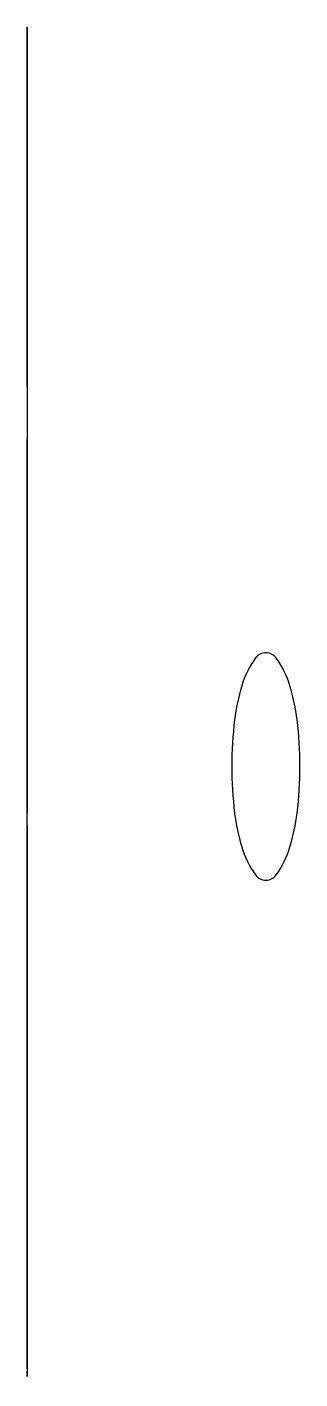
# Model space of a CAD drawing. Extents: x 0 to 0.0254, y 0.0002 to 0.0254.
# Drawn here: x 0 to 0.00508, y 0.00024 to 0.0254 of the extents above.
import ezdxf

# ---------------------------------------------------------------- set-up
doc = ezdxf.new("R2010")
doc.units = 0
doc.header["$LTSCALE"] = 2
doc.layers.get('0').update_dxf_attribs({"linetype": 'CONTINUOUS'})

msp = doc.modelspace()

# ---------------------------------------------------------------- linework, layer by layer
at = {"color": 0, "linetype": 'BYBLOCK', "extrusion": (1, 0, 0)}
for p, q in [((0, 0.0254, 0.0100188363250004), (0, 0.0254, 0.0111305996166668)), ((0, 0.0025879488499998, 0.0256875502249996), (0, 0.0012311210666667, 0.0255367917000007))]:
    msp.add_line(p, q, dxfattribs=at)
at = {"color": 0, "linetype": 'BYBLOCK'}
msp.add_lwpolyline([(0.004445, 0.009525, 0.2404735280008907), (0.0046356255677822, 0.0096223078786983, 0.084039222933685), (0.0048940128060535, 0.0101449573131551, 0.0419812555801106), (0.0050262228143583, 0.0107728074412666, 0.0309174254860655), (0.00508, 0.0116416666666667, 0.0309174254860652), (0.0050262228143583, 0.0125105258920667, 0.0419812555801088), (0.0048940128060535, 0.0131383760201782, 0.0840392229336821), (0.0046356255677822, 0.013661025454635, 0.2404735280008807), (0.004445, 0.0137583333333333, 0.2404735280008903), (0.0042543744322178, 0.013661025454635, 0.0840392229336885), (0.0039959871939465, 0.0131383760201782, 0.0419812555801083), (0.0038637771856417, 0.0125105258920667, 0.0309174254860629), (0.00381, 0.0116416666666667, 0.0309174254860638), (0.0038637771856417, 0.0107728074412666, 0.0419812555801029), (0.0039959871939465, 0.0101449573131551, 0.0840392229336857), (0.0042543744322178, 0.0096223078786983, 0.2404735280008958)], format="xyb", close=True, dxfattribs=at)
at = {"color": 0, "linetype": 'BYBLOCK', "extrusion": (1, 0, 0)}
for centre, radius, start, end in [((0.0232833333333333, 0.0111305996166668), 0.0021166666666667, 0, 88.01780500000001), ((0.0243416666666667, 0.0100188363250004), 0.0010583333333333, 266.32873, 0), ((0.0219604166666667, -0.0270933333333333), 0.0361301527416667, 86.32873000000001, 104.036243), ((0.0219604166666667, -0.0270933333333333), 0.040363486075, 88.01780500000001, 104.036243), ((0.0110463541666667, 0.0165629166666667), 0.00886968, 227.89127, 284.036243), ((0.0110463541666667, 0.0165629166666667), 0.0046363466666667, 227.89127, 284.036243), ((0.0136239683916667, 0.0191718967166671), 0.00830186935, 172.250243, 226.767353), ((-0.0001120912295643, 0.0215147327130003), 0.0056441893499521, 347.4820111889635, 28.69175657537138), ((0.0136239683916667, 0.0191718967166671), 0.0125352026833333, 172.250243, 226.767353), ((0.0028216955250001, 0.0235838290916663), 0.0021166666666667, 17.618377, 96.34019199999999), ((-0.0022613941856162, 0.0216715338415305), 0.0035579179723011, 346.8520567369788, 42.02398726077491), ((0.0013479949333335, 0.0244849311333335), 0.0010583333333333, 96.34019199999999, 204.066138)]:
    msp.add_arc(centre, radius, start, end, dxfattribs=at)
at = {"color": 0, "linetype": 'BYBLOCK'}
for points, invisible_edges in [([(0, 0.0248057074308014, 0.0126011963952353), (0, 0.0250656657191762, 0.0092468940885541), (0, 0.0254, 0.0100188363250004), (0, 0.0254, 0.0111305996166668)], 1), ([(0, 0.0242738994364182, 0.0089626749677838), (0, 0.0233565463986347, 0.0132460001998106), (0, 0.0248057074308014, 0.0126011963952353), (0, 0.0250656657191762, 0.0092468940885541)], 5), ([(0, 0.0177223505038015, 0.0130470428896905), (0, 0.018696846241658, 0.0088891213524878), (0, 0.0242738994364182, 0.0089626749677838), (0, 0.0233565463986347, 0.0132460001998106)], 5), ([(0, 0.0131975674790643, 0.007958063118409), (0, 0.0121708333666179, 0.0120649997107427), (0, 0.0177223505038015, 0.0130470428896905), (0, 0.018696846241658, 0.0088891213524878)], 5), ([(0, 0.0107707998744519, 0.0119347658215069), (0, 0.010553105136999, 0.0077069622462142), (0, 0.0131975674790643, 0.007958063118409), (0, 0.0121708333666179, 0.0120649997107427)], 5), ([(0, 0.0093854112940642, 0.0122342934227862), (0, 0.0107707998744519, 0.0119347658215069), (0, 0.010553105136999, 0.0077069622462142), (0, 0.0077505661168259, 0.0083282943661038)], 10), ([(0, 0.0050378263863256, 0.0100390181027598), (0, 0.0079374998306593, 0.0131233330972503), (0, 0.0093854112940642, 0.0122342934227862), (0, 0.0077505661168259, 0.0083282943661038)], 5), ([(0, 0.0066488468989773, 0.0146698177672604), (0, 0.0032209973711859, 0.0121783639713885), (0, 0.0050378263863256, 0.0100390181027598), (0, 0.0079374998306593, 0.0131233330972503)], 5), ([(0, 0.0018084089043213, 0.0149857457025195), (0, 0.0057987075132355, 0.0163994741498561), (0, 0.0066488468989773, 0.0146698177672604), (0, 0.0032209973711859, 0.0121783639713885)], 5), ([(0, 0.0053706203131881, 0.0182756377139547), (0, 0.001157798939967, 0.0178581518731929), (0, 0.0018084089043213, 0.0149857457025195), (0, 0.0057987075132355, 0.0163994741498561)], 5), ([(0, 0.0054759716626087, 0.0223087267502779), (0, 0.0011841573188802, 0.0225586387549911), (0, 0.0012032563668597, 0.0208622277815956), (0, 0.005397924420234, 0.0202913766336485)], 5), ([(0, 0.0003816568625356, 0.0240533524297683), (0, 0.0048390770564422, 0.024224492446615), (0, 0.0054759716626087, 0.0223087267502779), (0, 0.0011841573188802, 0.0225586387549911)], 5), ([(0, 0.0012032563668597, 0.0208622277815956), (0, 0.005397924420234, 0.0202913766336485), (0, 0.0053706203131881, 0.0182756377139547), (0, 0.001157798939967, 0.0178581518731929)], 5), ([(0, 0.003975156565465, 0.0253585982050745), (0, 0.0004295807758351, 0.0250108445099944), (0, 0.0003816568625356, 0.0240533524297683), (0, 0.0048390770564422, 0.024224492446615)], 5), ([(0, 0.001231121563573, 0.0255367914186782), (0, 0.0025879487854789, 0.0256875496623556), (0, 0.003975156565465, 0.0253585982050745), (0, 0.0004295807758351, 0.0250108445099944)], 4)]:
    msp.add_3dface(points, dxfattribs=dict(at, invisible_edges=invisible_edges))

doc.saveas('drawing.dxf')
